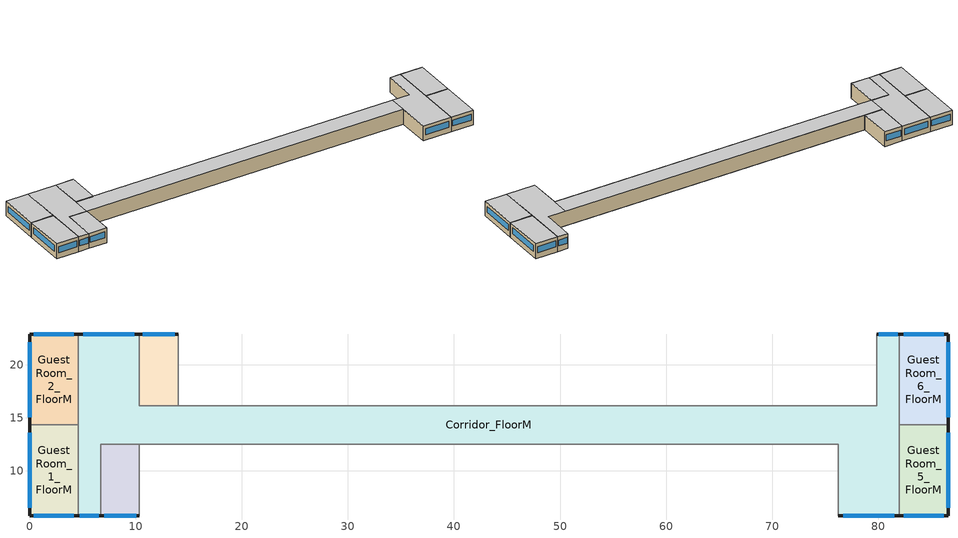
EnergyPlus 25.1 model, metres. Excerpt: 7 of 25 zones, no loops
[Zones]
Corridor_FloorM
 floor adiabatic (IntFloor): 10.36,22.86 10.36,12.5 6.71,12.5 6.71,5.79 4.57,5.79 4.57,22.86 z7.01; 76.2,16.15 76.2,12.5 10.36,12.5 10.36,16.15 z7.01; 81.99,22.86 81.99,5.79 76.2,5.79 76.2,16.15 79.86,16.15 79.86,22.86 z7.01
 wall outside (ExtWall_MassLight_NonRes): 10.36,22.86 4.57,22.86 / 4.57,5.79 6.71,5.79 / 81.99,22.86 79.86,22.86 / 76.2,5.79 81.99,5.79 z7.01:10.06
 wall to GuestRoom_4_Multi19_FloorM (IntWall_MetalFramed): 14.02,16.15 10.36,16.15 10.36,22.86 z7.01:10.06
 wall adiabatic (IntWall_MetalFramed): 79.86,22.86 79.86,16.15 14.02,16.15 / 10.36,12.5 76.2,12.5 76.2,5.79 z7.01:10.06
 wall to GuestRoom_3_Multi19_FloorM (IntWall_MetalFramed): 6.71,5.79 6.71,12.5 10.36,12.5 z7.01:10.06
 wall to GuestRoom_5_FloorM (IntWall_MetalFramed): 81.99,5.79 81.99,14.33 z7.01:10.06
 wall to GuestRoom_1_FloorM (IntWall_MetalFramed): 4.57,14.33 4.57,5.79 z7.01:10.06
 wall to GuestRoom_6_FloorM (IntWall_MetalFramed): 81.99,14.33 81.99,22.86 z7.01:10.06
 wall to GuestRoom_2_FloorM (IntWall_MetalFramed): 4.57,22.86 4.57,14.33 z7.01:10.06
 window (FixedWindow_NonRes): 9.86,22.86 5.08,22.86 / 4.76,5.79 6.52,5.79 / 81.81,22.86 80.04,22.86 / 76.71,5.79 81.48,5.79 z8.11:9.33
 ceiling adiabatic (IntFloor Reversed): 6.71,5.79 6.71,12.5 10.36,12.5 10.36,22.86 4.57,22.86 4.57,5.79 z10.06; 76.2,12.5 76.2,16.15 10.36,16.15 10.36,12.5 z10.06; 81.99,5.79 81.99,22.86 79.86,22.86 79.86,16.15 76.2,16.15 76.2,5.79 z10.06
GuestRoom_1_FloorM
 floor adiabatic (IntFloor): 4.57,14.33 4.57,5.79 0,5.79 0,14.33 z7.01
 wall outside (ExtWall_MetalFramed_GuestRooms): 0,14.33 0,5.79 4.57,5.79 z7.01:10.06
 wall to GuestRoom_2_FloorM (IntWall_MetalFramed): 4.57,14.33 0,14.33 z7.01:10.06
 window (FixedWindow_GuestRooms): 0.4,5.79 4.17,5.79 / 0,13.58 0,6.54 z8.11:9.33
 ceiling adiabatic (IntFloor Reversed): 4.57,5.79 4.57,14.33 0,14.33 0,5.79 z10.06
GuestRoom_2_FloorM
 floor adiabatic (IntFloor): 4.57,22.86 4.57,14.33 0,14.33 0,22.86 z7.01
 wall outside (ExtWall_MetalFramed_GuestRooms): 4.57,22.86 0,22.86 0,14.33 z7.01:10.06
 window (FixedWindow_GuestRooms): 4.17,22.86 0.4,22.86 / 0,22.11 0,15.07 z8.11:9.33
 ceiling adiabatic (IntFloor Reversed): 4.57,14.33 4.57,22.86 0,22.86 0,14.33 z10.06
GuestRoom_3_Multi19_FloorM
 floor adiabatic (IntFloor): 10.36,12.5 10.36,5.79 6.71,5.79 6.71,12.5 z7.01
 wall outside (ExtWall_MetalFramed_GuestRooms): 6.71,5.79 10.36,5.79 z7.01:10.06
 wall adiabatic (IntWall_MetalFramed): 10.36,5.79 10.36,12.5 z7.01:10.06
 window (FixedWindow_GuestRooms): 7.03,5.79 10.04,5.79 z8.11:9.33
 ceiling adiabatic (IntFloor Reversed): 10.36,5.79 10.36,12.5 6.71,12.5 6.71,5.79 z10.06
GuestRoom_4_Multi19_FloorM
 floor adiabatic (IntFloor): 14.02,22.86 14.02,16.15 10.36,16.15 10.36,22.86 z7.01
 wall outside (ExtWall_MetalFramed_GuestRooms): 14.02,22.86 10.36,22.86 z7.01:10.06
 wall adiabatic (IntWall_MetalFramed): 14.02,16.15 14.02,22.86 z7.01:10.06
 window (FixedWindow_GuestRooms): 13.7,22.86 10.68,22.86 z8.11:9.33
 ceiling adiabatic (IntFloor Reversed): 14.02,16.15 14.02,22.86 10.36,22.86 10.36,16.15 z10.06
GuestRoom_5_FloorM
 floor adiabatic (IntFloor): 86.56,14.33 86.56,5.79 81.99,5.79 81.99,14.33 z7.01
 wall outside (ExtWall_MetalFramed_GuestRooms): 81.99,5.79 86.56,5.79 86.56,14.33 z7.01:10.06
 wall to GuestRoom_6_FloorM (IntWall_MetalFramed): 86.56,14.33 81.99,14.33 z7.01:10.06
 window (FixedWindow_GuestRooms): 86.56,6.54 86.56,13.58 / 82.39,5.79 86.16,5.79 z8.11:9.33
 ceiling adiabatic (IntFloor Reversed): 86.56,5.79 86.56,14.33 81.99,14.33 81.99,5.79 z10.06
GuestRoom_6_FloorM
 floor adiabatic (IntFloor): 86.56,22.86 86.56,14.33 81.99,14.33 81.99,22.86 z7.01
 wall outside (ExtWall_MetalFramed_GuestRooms): 86.56,14.33 86.56,22.86 81.99,22.86 z7.01:10.06
 window (FixedWindow_GuestRooms): 86.56,15.07 86.56,22.11 / 86.16,22.86 82.39,22.86 z8.11:9.33
 ceiling adiabatic (IntFloor Reversed): 86.56,14.33 86.56,22.86 81.99,22.86 81.99,14.33 z10.06
[Building]
HotelLarge: North Axis {deg}=0; Loads Convergence Tolerance Value {W}=0.5; Temperature Convergence Tolerance Value {deltaC}=0.5; Solar Distribution=FullExterior; Maximum Number of Warmup Days=50
[Site:Location]
LOS ANGELES INTL: Latitude {deg}=38.58; Longitude {deg}=-121.49; Time Zone {hr}=-8; Elevation {m}=29.5656
[SizingPeriod:DesignDay] Day of Month=21; Day Type=SummerDesignDay; Dry-Bulb Temperature Range Modifier Type=DefaultMultipliers; Humidity Condition Type=WetBulb; Barometric Pressure {Pa}=100939; Wind Speed {m/s}=3.3; Wind Direction {deg}=260; Rain Indicator=No; Snow Indicator=No; Daylight Saving Time Indicator=No; Solar Model Indicator=ASHRAETau
Name | Month | Maximum Dry-Bulb Temperature {C} | Daily Dry-Bulb Temperature Range {deltaC} | Wetbulb or DewPoint at Maximum Dry-Bulb {C} | ASHRAE Clear Sky Optical Depth for Beam Irradiance (taub) | ASHRAE Clear Sky Optical Depth for Diffuse Irradiance (taud)
LOS ANGELES INTL  August .4% Condns DB=>MCWB | 8 | 29.3 | 5.7 | 21.1 | 0.38 | 2.447
LOS ANGELES INTL  July .4% Condns DB=>MCWB | 7 | 28.5 | 5.5 | 21.2 | 0.4 | 2.412
LOS ANGELES INTL  June .4% Condns DB=>MCWB | 6 | 27 | 5.4 | 19.1 | 0.398 | 2.352
LOS ANGELES INTL  November .4% Condns DB=>MCWB | 11 | 30.3 | 8.3 | 15 | 0.322 | 2.577
[Site:WaterMainsTemperature]
Calculation Method=Schedule; Temperature Schedule=WaterMainCZ06
[Material] Thermal Absorptance=0.9; Solar Absorptance=0.7
Name | Roughness | Thickness {m} | Conductivity {W/m-K} | Density {kg/m3} | Specific Heat {J/kg-K} | Visible Absorptance
Air - Metal Wall Framing - 16 or 24 in. OC | Smooth | 0.1397 | 1.22017 | 1.28148 | 1004.832 | 0.7
ExtWall_MassLight_NonRes Insulation | Smooth | 0.00428092 | 0.0230188 | 16.0185 | 1130.436 | 0.7
Gypsum Board - 5/8 in. | MediumRough | 0.016002 | 0.158656 | 640.739 | 1130.436 | 0.8
Stucco - 7/8 in. | MediumRough | 0.022352 | 0.700948 | 1855.1 | 837.36 | 0.8
Concrete - 140 lb/ft3 - 4 in. | MediumRough | 0.1016 | 1.9514 | 2239.06 | 921.096 | 0.8
Concrete - 140 lb/ft3 - 8 in. | MediumRough | 0.2032 | 1.9514 | 2239.06 | 921.096 | 0.8
Carpet - 3/4 in. | Smooth | 0.01905 | 0.0455183 | 288.332 | 1381.644 | 0.8
Metal Deck - 1/16 in. | MediumRough | 0.0015875 | 45.3452 | 7820.53 | 502.416 | 0.8
ExtWall_MetalFramed_GuestRooms Insulation | Smooth | 0.00666369 | 0.0230188 | 16.0185 | 1130.436 | 0.7
[WindowMaterial:SimpleGlazingSystem] U-Factor {W/m2-K}=3.89983; Solar Heat Gain Coefficient=0.4822; Visible Transmittance=0.42
FixedWindow_NonRes Material; FixedWindow_GuestRooms Material
[Construction]
FixedWindow_NonRes: FixedWindow_NonRes Material
IntWall_MetalFramed: Gypsum Board - 5/8 in., Air - Metal Wall Framing - 16 or 24 in. OC, Gypsum Board - 5/8 in.
ExtWall_MassLight_NonRes: Stucco - 7/8 in., Concrete - 140 lb/ft3 - 8 in., ExtWall_MassLight_NonRes Insulation, Air - Metal Wall Framing - 16 or 24 in. OC, Gypsum Board - 5/8 in.
IntFloor: Metal Deck - 1/16 in., Concrete - 140 lb/ft3 - 4 in., Carpet - 3/4 in.
FixedWindow_GuestRooms: FixedWindow_GuestRooms Material
IntFloor Reversed: Carpet - 3/4 in., Concrete - 140 lb/ft3 - 4 in., Metal Deck - 1/16 in.
ExtWall_MetalFramed_GuestRooms: Stucco - 7/8 in., ExtWall_MetalFramed_GuestRooms Insulation, Air - Metal Wall Framing - 16 or 24 in. OC, Gypsum Board - 5/8 in.
[InternalMass] Construction=IntWall_MetalFramed
Name | Zone or ZoneList | Surface Area {m2}
Corridor_FloorM_InternalMass_1 | Corridor_FloorM | 778.8094
GuestRoom_1_FloorM_InternalMass_1 | GuestRoom_1_FloorM | 78.044
GuestRoom_2_FloorM_InternalMass_1 | GuestRoom_2_FloorM | 78.0349
GuestRoom_3_Multi19_FloorM_InternalMass_1 | GuestRoom_3_Multi19_FloorM | 49.0477
GuestRoom_4_Multi19_FloorM_InternalMass_1 | GuestRoom_4_Multi19_FloorM | 49.0611
GuestRoom_5_FloorM_InternalMass_1 | GuestRoom_5_FloorM | 78.044
GuestRoom_6_FloorM_InternalMass_1 | GuestRoom_6_FloorM | 78.0349
[Zone] Type=1; Ceiling Height {m}=autocalculate; Volume {m3}=autocalculate; Part of Total Floor Area=Yes
Name | Multiplier | Floor Area {m2}
GuestRoom_1_FloorM; GuestRoom_2_FloorM; GuestRoom_5_FloorM; GuestRoom_6_FloorM | 6 | 39.0197
GuestRoom_3_Multi19_FloorM | 114 | 24.5198
GuestRoom_4_Multi19_FloorM | 114 | 24.5298
Corridor_FloorM | 6 | 389.397
[ZoneInfiltration:DesignFlowRate] Design Flow Rate Calculation Method=Flow/ExteriorWallArea; Flow Rate per Exterior Surface Area {m3/s-m2}=0.00158547; Constant Term Coefficient=1; Temperature Term Coefficient=0; Velocity Term Coefficient=0.224052; Velocity Squared Term Coefficient=0; Density Basis=Outdoor
Name | Zone or ZoneList or Space or SpaceList | Schedule
Infil_GuestRoom_1_FloorM | GuestRoom_1_FloorM | HotelLargeResidentialLivingInfiltration
Infil_GuestRoom_2_FloorM | GuestRoom_2_FloorM | HotelLargeResidentialLivingInfiltration
Infil_GuestRoom_3_Multi19_FloorM | GuestRoom_3_Multi19_FloorM | HotelLargeResidentialLivingInfiltration
Infil_GuestRoom_4_Multi19_FloorM | GuestRoom_4_Multi19_FloorM | HotelLargeResidentialLivingInfiltration
Infil_GuestRoom_5_FloorM | GuestRoom_5_FloorM | HotelLargeResidentialLivingInfiltration
Infil_GuestRoom_6_FloorM | GuestRoom_6_FloorM | HotelLargeResidentialLivingInfiltration
Infil_Corridor_FloorM | Corridor_FloorM | HotelLargeResidentialCommonInfiltration
[ZoneVentilation:WindandStackOpenArea] Opening Area {m2}=0.02; Opening Area Fraction Schedule=Sliding_Doors_Ventilation_Availability_SCH; Opening Effectiveness=Autocalculate; Height Difference {m}=9.6007; Discharge Coefficient for Opening=Autocalculate; Minimum Indoor Temperature {C}=18.89; Maximum Indoor Temperature {C}=25.56; Delta Temperature {deltaC}=-100; Minimum Outdoor Temperature {C}=15.56; Maximum Outdoor Temperature {C}=23.89; Maximum Wind Speed {m/s}=40
Name | Zone or Space | Effective Angle {deg}
GuestRoom_1_FloorM Sliding Door Ventilation | GuestRoom_1_FloorM | 180
GuestRoom_2_FloorM Sliding Door Ventilation | GuestRoom_2_FloorM | 0
GuestRoom_3_Multi19_FloorM Sliding Door Ventilation | GuestRoom_3_Multi19_FloorM | 180
GuestRoom_4_Multi19_FloorM Sliding Door Ventilation | GuestRoom_4_Multi19_FloorM | 0
GuestRoom_5_FloorM Sliding Door Ventilation | GuestRoom_5_FloorM | 180
GuestRoom_6_FloorM Sliding Door Ventilation | GuestRoom_6_FloorM | 0
[Exterior:Lights] Control Option=AstronomicalClock
Name | Schedule | Design Level {W}
ExtLights_Motion_HotelLarge | HotelLargeExtLightingMotionCtrl | 3743.03
ExtLights_NonMotion_HotelLarge | HotelLargeExtLightingNonMotionCtrl | 1184.74
[Exterior:FuelEquipment]
Elevator_HotelLarge: Fuel Use Type=Electricity; Schedule=HotelLargeElevator; Design Level {W}=75759.39
[Schedule:Day:Hourly]
HotelLargeResidentialCommonInfiltrationWD; HotelLargeResidentialCommonInfiltrationSat; HotelLargeResidentialCommonInfiltrationSun: 0.25, 0.25, 0.25, 0.25, 0.25, 0.25, 0.25, 0.25, 0.25, 0.25, 0.25, 0.25, 0.25, 0.25, 0.25, 0.25, 0.25, 0.25, 0.25, 0.25, 0.25, 0.25, 0.25, 0.25
HotelLargeResidentialLivingInfiltrationWD; HotelLargeResidentialLivingInfiltrationSat; HotelLargeResidentialLivingInfiltrationSun; HotelLargeExtLightingNonMotionCtrlWD; HotelLargeExtLightingNonMotionCtrlSat; HotelLargeExtLightingNonMotionCtrlSun: 1, 1, 1, 1, 1, 1, 1, 1, 1, 1, 1, 1, 1, 1, 1, 1, 1, 1, 1, 1, 1, 1, 1, 1
HotelLargeElevatorWD; HotelLargeElevatorSat; HotelLargeElevatorSun: 0.12, 0.12, 0.12, 0.12, 0.12, 0.2, 0.4, 0.5, 0.5, 0.35, 0.15, 0.15, 0.15, 0.15, 0.15, 0.15, 0.35, 0.5, 0.5, 0.4, 0.4, 0.3, 0.2, 0.12
HotelLargeExtLightingMotionCtrlWD: 0, 0, 0, 0, 0, 1, 1, 1, 1, 1, 1, 1, 1, 1, 1, 1, 1, 1, 1, 1, 1, 1, 0, 0
HotelLargeExtLightingMotionCtrlSat; HotelLargeExtLightingMotionCtrlSun: 0, 0, 0, 0, 0, 1, 1, 1, 1, 1, 1, 1, 1, 1, 1, 1, 1, 1, 1, 1, 1, 1, 1, 1
HotelLargeElevatorSummer: 0.5, 0.5, 0.5, 0.5, 0.5, 0.5, 0.5, 0.5, 0.5, 0.5, 0.5, 0.5, 0.5, 0.5, 0.5, 0.5, 0.5, 0.5, 0.5, 0.5, 0.5, 0.5, 0.5, 0.5
HotelLargeElevatorWinter: 0.12, 0.12, 0.12, 0.12, 0.12, 0.12, 0.12, 0.12, 0.12, 0.12, 0.12, 0.12, 0.12, 0.12, 0.12, 0.12, 0.12, 0.12, 0.12, 0.12, 0.12, 0.12, 0.12, 0.12
[Schedule:Week:Daily]
HotelLargeElevatorWk: HotelLargeElevatorSun, HotelLargeElevatorWD, HotelLargeElevatorWD, HotelLargeElevatorWD, HotelLargeElevatorWD, HotelLargeElevatorWD, HotelLargeElevatorSat, HotelLargeElevatorSun, HotelLargeElevatorSummer, HotelLargeElevatorWinter, HotelLargeElevatorSun, HotelLargeElevatorSun
HotelLargeExtLightingMotionCtrlWk: HotelLargeExtLightingMotionCtrlSun, HotelLargeExtLightingMotionCtrlWD, HotelLargeExtLightingMotionCtrlWD, HotelLargeExtLightingMotionCtrlWD, HotelLargeExtLightingMotionCtrlWD, HotelLargeExtLightingMotionCtrlWD, HotelLargeExtLightingMotionCtrlSat, HotelLargeExtLightingMotionCtrlSun, HotelLargeExtLightingMotionCtrlWD, HotelLargeExtLightingMotionCtrlWD, HotelLargeExtLightingMotionCtrlSun, HotelLargeExtLightingMotionCtrlSun
HotelLargeExtLightingNonMotionCtrlWk: HotelLargeExtLightingNonMotionCtrlSun, HotelLargeExtLightingNonMotionCtrlWD, HotelLargeExtLightingNonMotionCtrlWD, HotelLargeExtLightingNonMotionCtrlWD, HotelLargeExtLightingNonMotionCtrlWD, HotelLargeExtLightingNonMotionCtrlWD, HotelLargeExtLightingNonMotionCtrlSat, HotelLargeExtLightingNonMotionCtrlSun, HotelLargeExtLightingNonMotionCtrlWD, HotelLargeExtLightingNonMotionCtrlWD, HotelLargeExtLightingNonMotionCtrlSun, HotelLargeExtLightingNonMotionCtrlSun
HotelLargeResidentialCommonInfiltrationWk: HotelLargeResidentialCommonInfiltrationSun, HotelLargeResidentialCommonInfiltrationWD, HotelLargeResidentialCommonInfiltrationWD, HotelLargeResidentialCommonInfiltrationWD, HotelLargeResidentialCommonInfiltrationWD, HotelLargeResidentialCommonInfiltrationWD, HotelLargeResidentialCommonInfiltrationSat, HotelLargeResidentialCommonInfiltrationSun, HotelLargeResidentialCommonInfiltrationWD, HotelLargeResidentialCommonInfiltrationWD, HotelLargeResidentialCommonInfiltrationSun, HotelLargeResidentialCommonInfiltrationSun
HotelLargeResidentialLivingInfiltrationWk: HotelLargeResidentialLivingInfiltrationSun, HotelLargeResidentialLivingInfiltrationWD, HotelLargeResidentialLivingInfiltrationWD, HotelLargeResidentialLivingInfiltrationWD, HotelLargeResidentialLivingInfiltrationWD, HotelLargeResidentialLivingInfiltrationWD, HotelLargeResidentialLivingInfiltrationSat, HotelLargeResidentialLivingInfiltrationSun, HotelLargeResidentialLivingInfiltrationWD, HotelLargeResidentialLivingInfiltrationWD, HotelLargeResidentialLivingInfiltrationSun, HotelLargeResidentialLivingInfiltrationSun
[Schedule:Year]
HotelLargeElevator: HotelLargeElevatorWk, 1, 1, 12, 31
HotelLargeExtLightingMotionCtrl: HotelLargeExtLightingMotionCtrlWk, 1, 1, 12, 31
HotelLargeExtLightingNonMotionCtrl: HotelLargeExtLightingNonMotionCtrlWk, 1, 1, 12, 31
HotelLargeResidentialCommonInfiltration: HotelLargeResidentialCommonInfiltrationWk, 1, 1, 12, 31
HotelLargeResidentialLivingInfiltration: HotelLargeResidentialLivingInfiltrationWk, 1, 1, 12, 31
[Schedule:Compact]
Sliding_Doors_Ventilation_Availability_SCH: Through: 12/31, For: WinterDesignDay SummerDesignDay, Until: 24:00, 0, For: Allotherdays, Until: 6:00, 0, Until: 9:00, 1, Until: 16:00, 0, Until: 22:00, 1, Until: 24:00, 0
WaterMainCZ06: Through: 1/31, For: AllDays, Until: 24:00, 13.78, Through: 2/28, For: AllDays, Until: 24:00, 13.78, Through: 3/31, For: AllDays, Until: 24:00, 14.22, Through: 4/30, For: AllDays, Until: 24:00, 14.17, Through: 5/31, For: AllDays, Until: 24:00, 14.22, Through: 6/30, For: AllDays, Until: 24:00, 15.28, Through: 7/31, For: AllDays, Until: 24:00, 16.17, Through: 8/31, For: AllDays, Until: 24:00, 16.72, Through: 9/30, For: AllDays, Until: 24:00, 16.39, Through: 10/31, For: AllDays, Until: 24:00, 16.56, Through: 11/30, For: AllDays, Until: 24:00, 15.72, Through: 12/31, For: AllDays, Until: 24:00, 14.17
